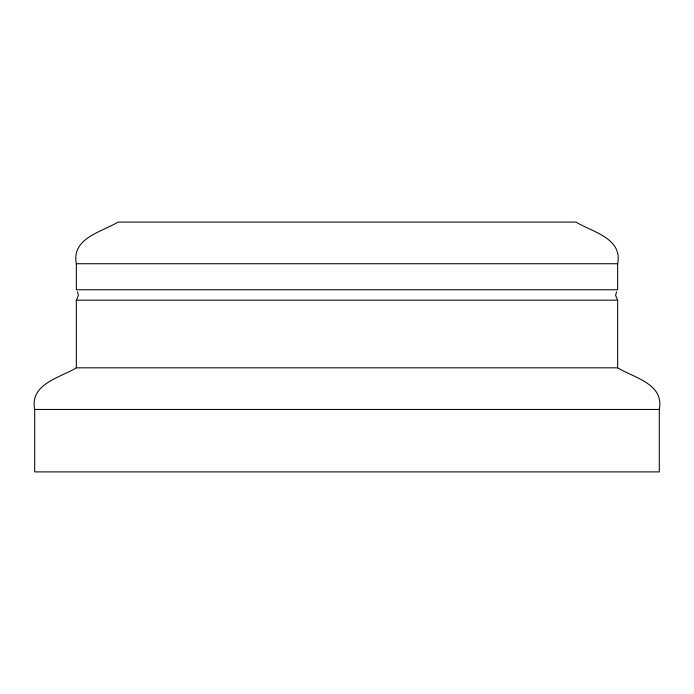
<?xml version="1.0" encoding="UTF-8"?>
<svg xmlns="http://www.w3.org/2000/svg" width="694" height="694" viewBox="0 0 694 694"><rect width="100%" height="100%" fill="white"/><g stroke="black" fill="none" stroke-linecap="round" stroke-linejoin="round"><path stroke-width="1.04" d="M34.7 409.451C29.651 383.825 59.944 377.831 76.34 367.82L617.66 367.82C634.056 377.831 664.349 383.825 659.3 409.451L659.3 471.903L34.7 471.903L34.7 409.451L659.3 409.451M76.34 263.729C71.291 238.103 101.584 232.108 117.98 222.097L576.02 222.097C592.416 232.108 622.709 238.103 617.66 263.729L617.66 289.754L76.34 289.754L76.34 263.729L617.66 263.729M616.593 291.775L615.587 295.349L617.261 299.418M76.739 299.418L78.413 295.349L77.407 291.775M617.66 367.82L617.66 300.164L76.34 300.164L76.34 367.82"/></g></svg>
